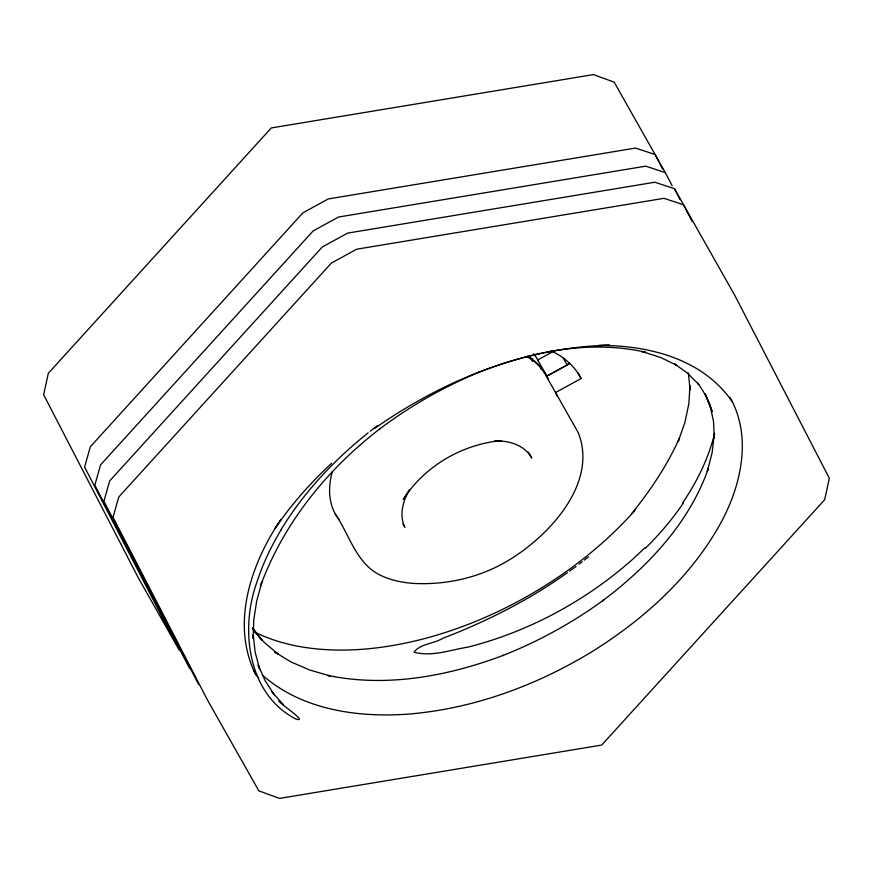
<?xml version="1.0" encoding="UTF-8"?>
<svg xmlns="http://www.w3.org/2000/svg" width="873" height="873" viewBox="0 0 873 873"><rect width="100%" height="100%" fill="white"/><g stroke="black" fill="none" stroke-linecap="round" stroke-linejoin="round"><path stroke-width="1.31" d="M714.201 434.427L712.139 452.629L707.25 471.507L708.483 468.124C689.441 522.796 648.148 566.501 602.654 600.777L603.483 600.166C572.404 622.842 538.455 641.469 502.662 655.601L503.405 655.296C447.947 676.237 386.804 687.629 327.997 675.473M714.616 433.292C708.669 458.314 697.003 481.612 682.697 502.859M280.779 530.162C303.477 492.612 333.944 460.202 368.111 432.866M631.474 513.826C650.32 490.702 667.048 465.582 679.358 438.355L678.179 441.563L684.912 422.368L688.862 403.686L689.986 385.757L690.052 389.795L688.361 372.978M334.948 513.4C349.113 533.916 355.671 562.496 379.395 574.75C390.351 580.207 402.431 582.717 414.588 583.47C445.776 584.921 477.16 578.09 504.452 562.747C546.072 539.198 598.889 484.788 578.286 432.735L546.443 376.459L567.123 364.936L569.01 362.993M331.544 463.356C310.45 482.9 291.233 504.529 275.148 528.405L280.833 519.588C250.933 563.86 230.297 624.053 255.887 675.004M644.874 547.818L633.591 558.458C586.558 600.395 529.551 631.397 468.441 646.991C450.959 649.839 431.502 657.085 414.042 652.164C419.837 643.925 434.448 643.521 442.862 638.305C486.719 621.358 529.114 600.089 567.395 572.666M579.148 564.111L582.258 561.699M584.332 560.095L588.478 556.876M370.207 431.207L377.693 425.544M569.556 571.128L576.038 566.522M374.561 428.49C443.2 380.224 524.891 347.061 609.529 345.195L598.485 345.544C647.668 344.868 703.092 358.759 732.174 401.733M533.763 353.685A125.788 75.7 -29.5 0 1 537.703 359.992L553.242 351.47M577.871 372.782L581.112 378.533L555.544 392.544A125.788 75.7 -29.5 0 1 557.116 395.916M527.478 356.239A125.788 75.7 -29.5 0 1 546.804 376.067L569.731 363.681M494.915 440.832L501.309 440.625C462.199 444.237 424.409 466.182 403.25 499.487L409.382 490.004C402.846 501.069 398.928 515.376 404.952 527.51M495.046 440.92C508.904 440.461 524.738 445.088 531.733 458.052L528.383 452.138M327.811 675.473L330.07 675.898L309.588 669.984L291.015 661.963L274.569 651.902L278.018 654.052L264.006 642.168L252.461 628.527L262.02 640.509L252.57 627.763M672.188 185.851L665.335 172.614L645.736 166.165L338.517 217.028L313.156 230.919L100.581 464.84L94.83 485.181L189.463 668.227M692.245 221.633L683.537 204.773L663.927 198.324L356.708 249.198L331.358 263.089L118.772 496.999L113.021 517.34L207.665 700.386L258.834 790.84L279.513 798.413L601.715 745.062L824.669 499.727L829.35 478.273L734.706 295.216L674.436 188.688L654.837 182.239L347.607 233.113L322.257 247.004L109.671 480.925L103.92 501.266L198.564 684.312M262.489 675.189C301.905 709.88 357.428 717.737 408.117 714.125C473.493 708.811 536.579 685.491 592.331 651.454C644.241 619.012 691.558 576.464 721.163 522.25C741.417 484.733 752.177 436.271 729.915 397.193M278.891 700.823C277.341 702.099 309.391 722.844 296.154 719.145C247.768 694.602 239.9 629.739 256.662 582.869A274.668 162.094 -33.8 0 1 280.91 530.162M271.579 691.503L283.212 704.5M272.9 693.129L274.22 694.766L264.966 680.416L258.113 664.855L259.576 668.827L255.156 652.164L253.192 634.627L253.257 638.72L253.727 620.332L256.618 601.41L261.867 582.16L260.634 585.554C283.736 522.927 327.419 468.997 380.148 428.621L379.559 429.058C410.299 405.945 443.866 386.717 479.43 372.084L478.404 372.509C530.991 351.808 589.493 339.488 645.562 352.234L641.993 351.546L660.381 357.384L676.706 365.285L674.436 363.866L687.258 372.935L698.793 384.513L697.723 383.203C704.184 391.802 709.182 401.471 712.204 411.805L705.286 394.181M253.65 670.77L257.873 677.295M665.335 172.614L614.166 82.16L593.487 74.587L271.285 127.938L48.331 373.273L43.65 394.727L138.294 577.784L179.227 650.145L84.594 467.088L90.345 446.758L302.92 212.837L328.281 198.946L635.5 148.072L655.099 154.521L662.574 168.969M563.227 358.039L567.123 364.936M537.703 359.992L546.804 376.067M530.729 357.865L532.716 361.367L532.301 358.825M402.955 523.986L404.286 526.332M674.436 188.688L680.034 199.524M705.22 394.149L709.956 405.203L713.514 421.255L714.267 438.41M540.18 365.689A125.788 75.7 -29.5 0 1 541.293 369.29M547.349 377.18A125.788 75.7 -29.5 0 1 548.375 379.439M338.888 519.708A125.788 75.7 -29.5 0 1 332.329 471.671M551.038 350.826A154.958 93.258 -29.5 0 1 581.112 378.533M527.117 356.631A125.788 75.7 -29.5 0 1 546.443 376.459M635.228 510.039A274.711 165.324 -29.5 0 1 253.301 631.354M683.395 502.957A274.93 170.049 -24.8 0 1 645.584 548.102"/></g></svg>
